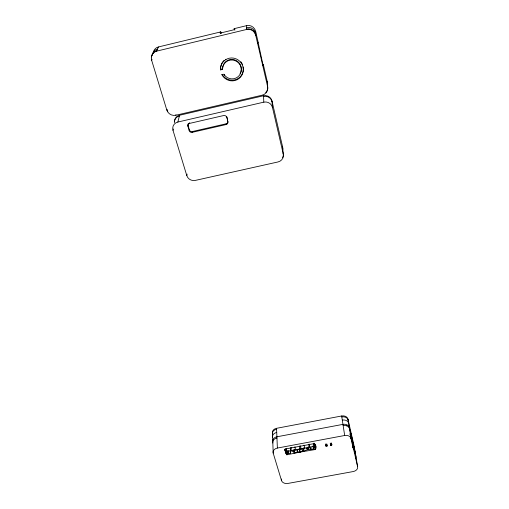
<?xml version="1.0" encoding="UTF-8"?>
<svg xmlns="http://www.w3.org/2000/svg" width="509" height="509" viewBox="0 0 509 509"><rect width="100%" height="100%" fill="white"/><g stroke="black" fill="none" stroke-linecap="round" stroke-linejoin="round"><path stroke-width="0.76" d="M151.924 59.642L151.65 60.278L166.806 110.014A7.387 6.935 33.1 0 0 175.809 115.25L262.16 95.196A7.304 7.253 1.7 0 0 267.613 86.511L255.728 35.293A7.762 7.552 79.5 0 0 246.572 29.471L246.668 25.641L234.108 28.676L234.598 28.797L234.91 30.069M285.778 448.512L285.95 451.578L286.891 454.804L299.807 452.145L308.053 449.593L308.123 446.997M267.613 86.511L267.308 81.758L263.363 64.726L263.592 67.029L263.077 65.197L258.178 42.667M234.604 28.822L234.534 29.427L233.656 29.846L221.256 32.85L220.098 32.888L220.741 31.908L158.433 46.955A7.648 7.145 49.2 0 0 153.247 53.14M313.461 443.339L313.818 446.393L313.398 448.989L311.126 449.358L309.313 447.226L306.074 448.454L308.053 449.593L309.313 447.226L309.58 444.109M188.406 123.477A2.405 2.271 26.1 0 0 188.069 125.405L187.897 126.187L189.208 130.648A2.405 2.265 24.5 0 0 192.148 132.346L226.123 124.546A2.392 2.303 17.7 0 0 227.835 121.772L226.709 116.497A2.399 2.31 19.8 0 0 226.645 116.3M226.123 124.546L226.193 123.776A2.386 2.297 17.9 0 0 227.968 121.422M314.664 443.428L315.332 449.523L308.053 449.593L308.289 446.896M300.418 445.82L299.807 452.145L297.339 451.916L296.874 450.166L301.722 448.117M224.59 75.237L224.666 74.569M225.767 59.642L225.805 59.286M297.6 449.657L297.339 451.916L297.192 449.619M286.446 448.684L285.95 451.578L288.164 453.659L290.404 453.201L291.282 447.526M221.873 74.683L223.884 74.212A9.525 9.334 50.5 0 0 239.255 75.504A9.525 9.334 50.5 0 0 234.954 60.571A9.525 9.334 50.5 0 0 222.503 69.428L220.518 69.898L220.492 69.135A11.554 11.325 50.5 0 1 235.979 58.796A11.554 11.325 50.5 0 1 240.502 77.139A11.554 11.325 50.5 0 1 221.873 74.683L221.899 74.473M222.503 69.428L222.586 68.772A9.499 9.308 51.1 0 1 234.325 59.725A9.499 9.308 51.1 0 1 240.089 73.678M299.483 445.986L300.094 448.944L303.148 450.503L303.472 447.863M220.518 69.898L220.582 68.435A11.529 11.293 51.1 0 1 224.106 60.336M290.34 447.691L290.9 450.656L293.973 452.208L294.317 449.568M174.587 122.173A7.075 6.649 28.4 0 1 179.575 115.244L263.516 95.762A7.031 6.91 -5 0 1 271.965 100.935L282.546 146.662L283.278 154.023A6.973 6.604 -6.4 0 1 277.99 161.957L195.335 180.402A6.961 6.413 15.6 0 1 186.809 175.643L187.102 174.103M192.148 132.346L192.3 131.557L226.193 123.776M302.709 448.334L303.148 450.503L303.568 448.435M189.208 130.648L189.373 129.859L188.069 125.405M294.266 450.828L294.552 449.447M187.897 126.187A2.411 2.278 25.9 0 1 189.539 123.413L189.704 122.637M186.809 175.643L173.003 130.342A7.241 6.782 26.8 0 1 177.845 122.039L179.575 115.244M173.003 130.342L173.365 128.968M175.809 115.25L175.974 114.646M166.806 110.014L166.99 109.422A7.368 6.922 33.2 0 0 167.83 111.248M151.65 60.278A7.788 7.272 47.9 0 1 156.6 51.154L158.433 46.955M293.973 452.208L295.494 449.803L294.908 446.838M303.148 450.503L304.7 448.085L304.064 445.133M331.97 444.701L331.906 444.357M286.904 450.853L285.95 451.578L314.473 446.266L314.161 443.218M290.9 450.656L292.02 450.096M156.6 51.154L246.572 29.471M257.522 43.074L258.26 42.673L255.645 31.373A7.635 7.406 80.3 0 0 246.668 25.641M220.601 69.243L222.586 68.772M262.638 65.107L263.376 64.929M177.845 122.039L263.808 102.156A7.202 7.05 -4.6 0 1 272.468 107.431L283.278 154.023M189.539 123.413L223.718 115.524A2.405 2.316 19.6 0 1 226.639 117.261M276.546 428.311L341.66 415.987A5.408 4.142 -7.1 0 1 347.921 419.041L354.27 446.717L357.617 466.683A5.453 4.002 -6.9 0 1 353.176 471.557L287.922 483.435A5.389 3.945 -2.9 0 1 281.522 480.572L273.193 453.105L272.5 433.28A5.351 4.085 -2.5 0 1 276.546 428.311L277.38 448.06A5.529 4.148 -2.5 0 0 273.193 453.105M349.785 434.024C351.115 434.68 350.828 432.561 351.07 433.923L354.251 448.855L354.099 448.289M349.893 434.139L351.07 433.923M277.38 448.06L344.682 435.488A5.586 4.212 -7 0 1 351.14 438.586L357.617 466.683M325.645 443.95L326.034 446.278L327.09 446.081L326.937 444.586M330.258 443.091L330.665 445.42L331.722 445.222L331.55 443.727M293.998 453.048L300.864 451.776M302.384 451.489L303.911 451.209M352.215 444.211L353.38 443.994M352.718 446.737L353.882 446.52M330.481 444.599L331.55 444.452L331.722 445.222M325.849 445.464L326.918 445.318L327.09 446.081M234.108 28.727L234.414 29.916M285.714 453.175L284.862 449.212L285.714 453.175A1.839 1.381 -3.1 0 0 286.86 454.143M226.906 117.248L227.701 120.251M315.542 444.917L315.898 446.272M220.741 31.908L221.059 33.142M220.734 31.952L221.091 33.352M220.181 32.309L220.499 33.549M307.525 447.449L308.053 449.593M352.966 447.036L353.303 448.474M350.446 434.947L352.164 442.385M352.508 443.867L352.852 445.356M352.056 442.843L353.291 448.181L352.96 446.062M350.421 434.788L351.662 440.209M351.776 438.185L350.962 433.802M308.645 444.274L309.313 447.226M350.994 438.294L351.63 441.258M313.9 443.256L315.332 449.523L299.807 452.145L299.451 449.065M293.534 449.873L293.827 451.426M350.485 435.577L350.835 437.555M353.042 446.469L353.259 447.716M347.921 419.041L351.14 438.586M341.66 415.987L344.682 435.488M330.456 443.937L330.665 445.42M325.836 444.796L326.034 446.278M313.016 445.865L313.398 448.989M331.365 442.925L331.55 444.452M326.746 443.784L326.918 445.318M310.91 447.01L311.126 449.358M290.206 450.859L290.404 453.201M271.965 100.935L272.468 107.431M286.739 452.501L286.891 454.804M287.986 450.51L288.164 453.659L288.011 450.669M281.445 478.994L281.522 480.572M263.516 95.762L263.808 102.156M255.645 31.373L255.728 35.293M246.585 29.026A7.75 7.54 79.6 0 1 255.715 34.841M151.867 59.776A7.775 7.26 48 0 1 151.695 59.108M151.548 56.951A7.775 7.26 48 0 1 156.817 50.671M267.575 85.964A7.291 7.241 1.9 0 1 265.736 92.6M246.623 27.562A7.699 7.482 79.9 0 1 255.683 33.34M152.286 55.303A7.718 7.209 48.5 0 1 157.516 49.061M267.46 84.144A7.241 7.196 2.7 0 1 267.416 87.542M267.308 81.758A7.171 7.139 4.5 0 1 267.27 85.13M243.168 66.94A11.529 11.293 51.1 0 1 222.357 74.708M240.814 61.748A11.529 11.293 51.1 0 1 242.564 64.796M282.629 147.464A6.833 6.502 -6.7 0 1 282.552 150.537M174.352 122.275A7.094 6.668 28.2 0 1 179.384 115.982M263.547 96.456A7.05 6.929 -5 0 1 272.022 101.641M282.546 146.662A6.814 6.49 -6.7 0 1 282.476 149.729M283.195 153.19A6.961 6.592 -6.5 0 1 282.616 157.574M192.3 131.557A2.399 2.259 24.7 0 1 189.373 129.859M355.918 456.541A5.364 3.977 -7 0 1 355.549 458.825M272.837 443.034A5.434 4.117 -2.5 0 1 276.953 438.026M343.149 425.575A5.497 4.18 -7.1 0 1 349.505 428.654M355.339 457.578A5.351 3.97 -7 0 0 355.708 455.294L349.308 427.433A5.484 4.174 -7.1 0 0 342.958 424.36L276.902 436.792A5.427 4.117 -2.5 0 0 272.799 441.793M357.401 465.398A5.44 4.002 -6.9 0 1 357.445 466.511M314.581 449.224A1.845 1.387 -4.8 0 0 316.032 447.538L315.319 444.828A1.851 1.393 -4.8 0 0 313.143 443.81L286.344 448.804A1.845 1.387 -3 0 0 284.932 450.49M315.93 446.654A1.845 1.387 -4.8 0 1 314.772 447.869M286.783 452.87A1.839 1.381 -3.1 0 1 285.644 451.897M346.444 425.549A1.832 1.393 -7.2 0 1 346.845 425.823M354.429 447.678A5.287 3.951 -7 0 1 354.067 449.943M272.531 434.234A5.357 4.091 -2.5 0 1 276.584 429.259M341.806 416.922A5.414 4.148 -7.1 0 1 348.08 419.976M354.977 450.923A5.313 3.957 -7 0 1 354.608 453.195M272.646 437.454A5.389 4.104 -2.5 0 1 276.718 432.472M342.296 420.09A5.446 4.161 -7.1 0 1 348.601 423.157M354.27 446.717A5.281 3.945 -7.1 0 1 353.908 448.983"/></g></svg>
